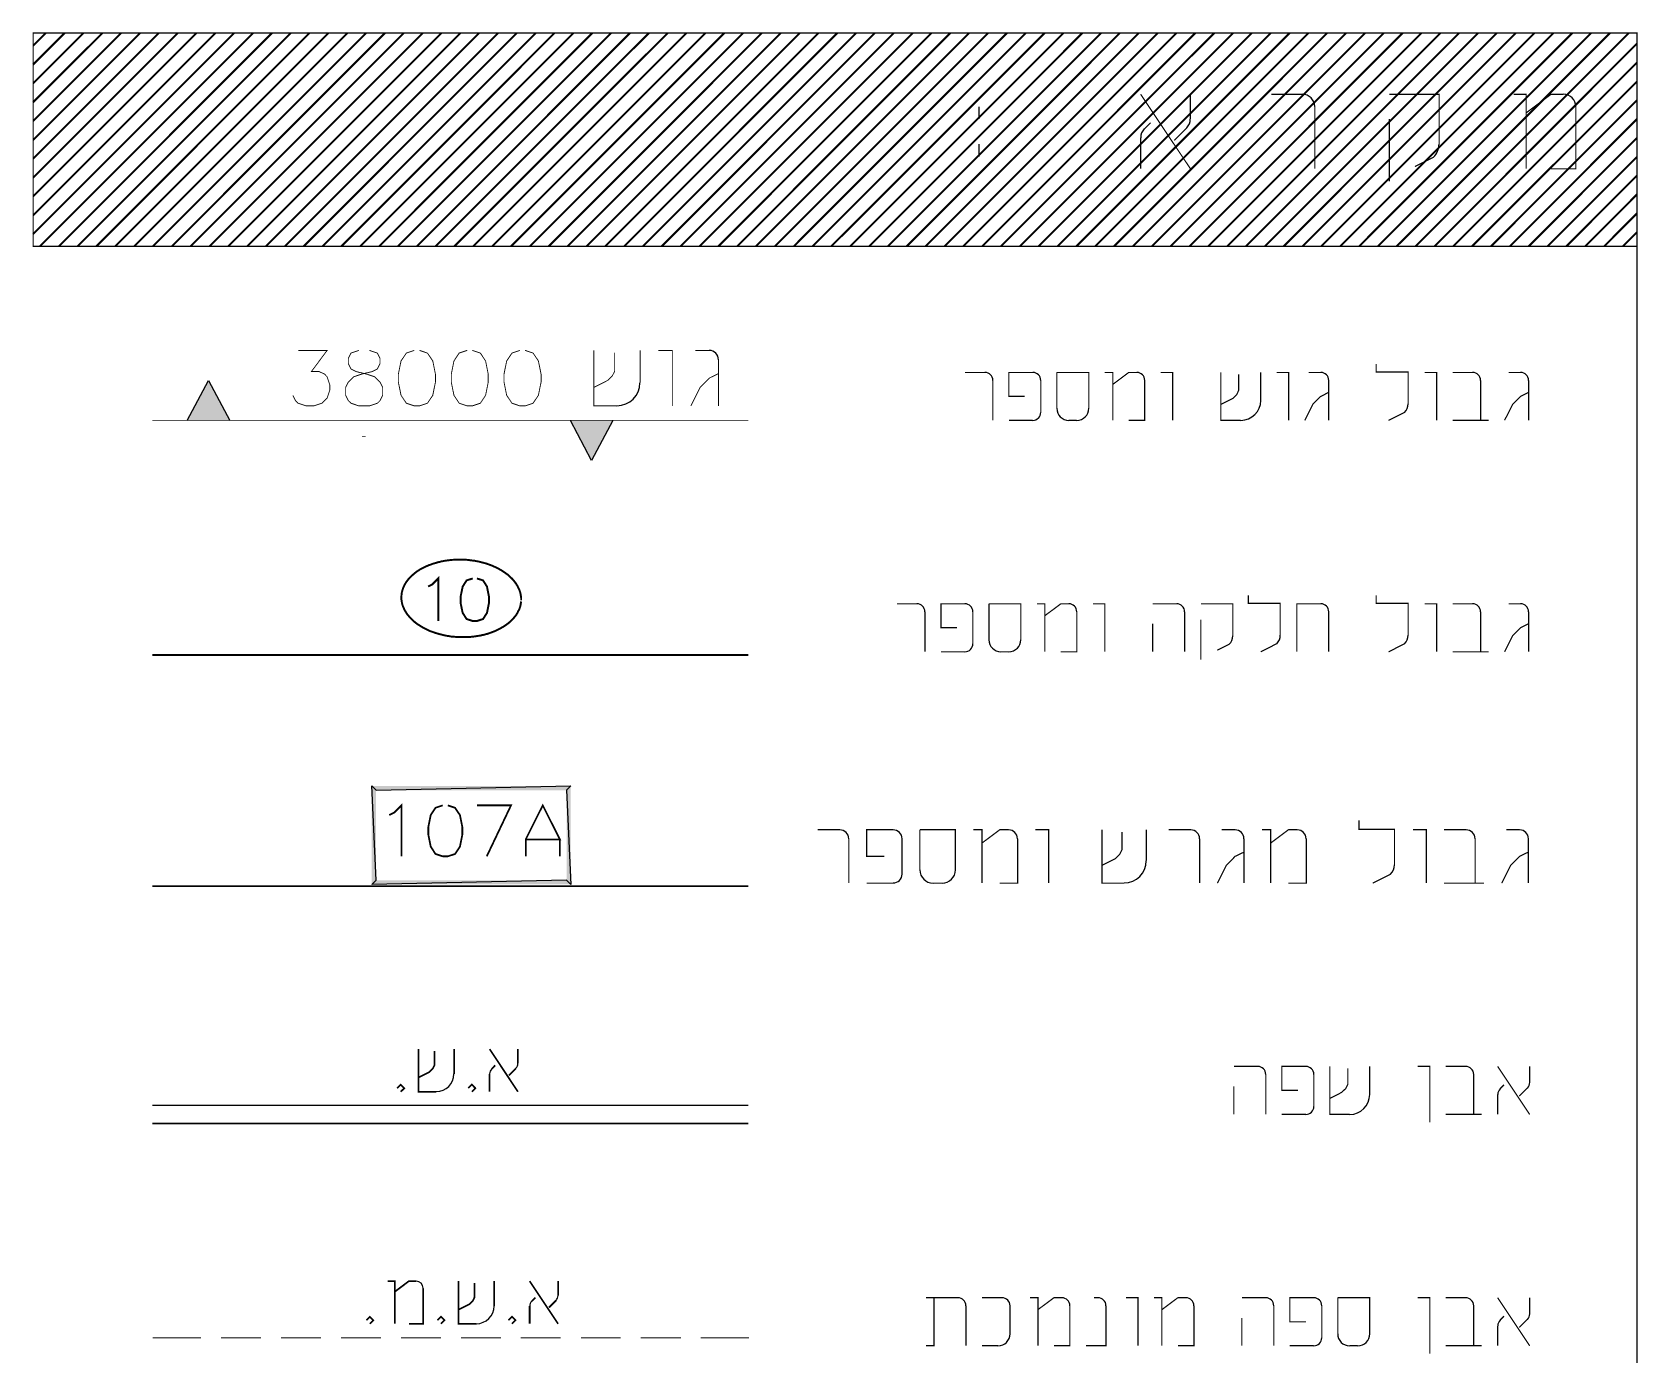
# Model space of a CAD drawing. Extents: x 489 to 720, y 1028 to 1176.
# Drawn here: x 659.46 to 674.54, y 1163.37 to 1175.79 of the extents above; entities that cross this region are included whole.
import ezdxf

# ---------------------------------------------------------------- set-up
doc = ezdxf.new("R2010")
doc.units = 0
doc.header["$MEASUREMENT"] = 0
for name, color, linetype in [('M1204', 7, 'Continuous'), ('M1280', 7, 'Continuous'), ('M1601', 7, 'Continuous'), ('M1602', 7, 'Continuous'), ('M1620', 7, 'Continuous'), ('M1802', 7, 'Continuous'), ('M2404', 7, 'Continuous'), ('M2410', 7, 'Continuous'), ('MCELLNO', 7, 'Continuous')]:
    doc.layers.add(name, color=color, linetype=linetype)

msp = doc.modelspace()

# ---------------------------------------------------------------- hatches: boundary and pattern name
at = {"layer": 'M1620', "linetype": 'Continuous', "ltscale": 0.045455}
for points in [[(660.913, 1172.146), (661.113, 1172.521), (661.313, 1172.146)], [(664.911, 1172.146), (664.711, 1171.77), (664.511, 1172.146)]]:
    msp.add_hatch(color=214, dxfattribs=at).paths.add_polyline_path(points, flags=0)
at = {"layer": 'MCELLNO', "linetype": 'Continuous', "ltscale": 0.045455}
for points in [[(662.646, 1167.787), (662.686, 1167.827), (662.646, 1168.712)], [(662.686, 1167.827), (662.646, 1168.712), (662.686, 1168.672)], [(662.646, 1168.712), (662.686, 1168.672), (664.515, 1168.712)], [(662.686, 1168.672), (664.515, 1168.712), (664.475, 1168.672)], [(664.515, 1168.712), (664.475, 1168.672), (664.515, 1167.787)], [(664.475, 1168.672), (664.515, 1167.787), (664.475, 1167.827)], [(664.515, 1167.787), (664.475, 1167.827), (662.646, 1167.787)], [(664.475, 1167.827), (662.646, 1167.787), (662.686, 1167.827)]]:
    msp.add_hatch(color=136, dxfattribs=at).paths.add_polyline_path(points, flags=0)

# ---------------------------------------------------------------- linework, layer by layer
at = {"color": 218, "linetype": 'Continuous', "ltscale": 0.045455, "const_width": 0.00825}
for points in [[(661.955, 1172.803), (662.227, 1172.803), (662.079, 1172.604), (662.153, 1172.604), (662.203, 1172.58), (662.227, 1172.555), (662.252, 1172.48), (662.252, 1172.431), (662.227, 1172.356), (662.178, 1172.307), (662.103, 1172.282), (662.029, 1172.282), (661.955, 1172.307), (661.93, 1172.331), (661.905, 1172.381)], [(662.525, 1172.803), (662.451, 1172.778), (662.426, 1172.728), (662.426, 1172.679), (662.451, 1172.629), (662.5, 1172.604), (662.6, 1172.58), (662.674, 1172.555), (662.724, 1172.505), (662.749, 1172.455), (662.749, 1172.381), (662.724, 1172.331), (662.699, 1172.307), (662.625, 1172.282), (662.525, 1172.282), (662.451, 1172.307), (662.426, 1172.331), (662.401, 1172.381), (662.401, 1172.455), (662.426, 1172.505), (662.476, 1172.555), (662.55, 1172.58), (662.649, 1172.604), (662.699, 1172.629), (662.724, 1172.679), (662.724, 1172.728), (662.699, 1172.778), (662.625, 1172.803)], [(663.045, 1172.803), (662.971, 1172.778), (662.921, 1172.704), (662.896, 1172.58), (662.896, 1172.505), (662.921, 1172.381), (662.971, 1172.307), (663.045, 1172.282), (663.095, 1172.282), (663.169, 1172.307), (663.219, 1172.381), (663.244, 1172.505), (663.244, 1172.58), (663.219, 1172.704), (663.169, 1172.778), (663.095, 1172.803)], [(663.542, 1172.803), (663.467, 1172.778), (663.418, 1172.704), (663.393, 1172.58), (663.393, 1172.505), (663.418, 1172.381), (663.467, 1172.307), (663.542, 1172.282), (663.591, 1172.282), (663.666, 1172.307), (663.715, 1172.381), (663.74, 1172.505), (663.74, 1172.58), (663.715, 1172.704), (663.666, 1172.778), (663.591, 1172.803)], [(664.037, 1172.803), (663.963, 1172.778), (663.913, 1172.704), (663.888, 1172.58), (663.888, 1172.505), (663.913, 1172.381), (663.963, 1172.307), (664.037, 1172.282), (664.087, 1172.282), (664.161, 1172.307), (664.211, 1172.381), (664.236, 1172.505), (664.236, 1172.58), (664.211, 1172.704), (664.161, 1172.778), (664.087, 1172.803)], [(664.732, 1172.803), (664.732, 1172.282), (664.949, 1172.282)], [(664.732, 1172.455), (664.861, 1172.521), (664.905, 1172.564), (664.927, 1172.607), (664.927, 1172.781)], [(665.166, 1172.499), (665.166, 1172.803)], [(665.338, 1172.803), (665.469, 1172.803), (665.469, 1172.282)], [(665.816, 1172.803), (665.686, 1172.803)], [(665.903, 1172.282), (665.903, 1172.716)], [(665.643, 1172.282), (665.729, 1172.455), (665.816, 1172.543), (665.903, 1172.586)]]:
    msp.add_lwpolyline(points, dxfattribs=at)
at = {"color": 214, "linetype": 'Continuous', "ltscale": 0.045455, "const_width": 0.0182}
for points in [[(663.176, 1170.585), (663.213, 1170.604), (663.27, 1170.661), (663.27, 1170.261)], [(663.595, 1170.661), (663.537, 1170.643), (663.5, 1170.585), (663.48, 1170.489), (663.48, 1170.432), (663.5, 1170.337), (663.537, 1170.28), (663.595, 1170.261), (663.633, 1170.261), (663.691, 1170.28), (663.728, 1170.337), (663.747, 1170.432), (663.747, 1170.489), (663.728, 1170.585), (663.691, 1170.643), (663.633, 1170.661)]]:
    msp.add_lwpolyline(points, dxfattribs=at)
at = {"color": 250, "linetype": 'Continuous', "ltscale": 0.045455, "const_width": 0.0158}
for points in [[(663.085, 1166.24), (663.085, 1165.84), (663.252, 1165.84)], [(663.085, 1165.973), (663.185, 1166.024), (663.219, 1166.057), (663.235, 1166.09), (663.235, 1166.224)], [(663.419, 1166.007), (663.419, 1166.24)], [(663.753, 1166.24), (664.019, 1165.84)], [(664.019, 1166.107), (664.019, 1166.24)], [(663.753, 1166.007), (663.753, 1165.84)], [(663.805, 1166.088), (663.772, 1166.054)], [(663.934, 1165.994), (664, 1166.06)], [(662.885, 1165.873), (662.918, 1165.907), (662.952, 1165.873), (662.918, 1165.84)], [(663.552, 1165.873), (663.586, 1165.907), (663.619, 1165.873), (663.586, 1165.84)], [(662.795, 1164.061), (662.862, 1164.061), (662.862, 1163.66)], [(663.062, 1164.061), (662.995, 1164.061), (662.862, 1163.961)], [(662.995, 1163.66), (663.128, 1163.66), (663.128, 1163.994)], [(663.462, 1164.061), (663.462, 1163.66), (663.629, 1163.66)], [(663.462, 1163.794), (663.562, 1163.844), (663.596, 1163.877), (663.612, 1163.911), (663.612, 1164.044)], [(663.796, 1163.827), (663.796, 1164.061)], [(664.129, 1164.061), (664.396, 1163.66)], [(664.396, 1163.927), (664.396, 1164.061)], [(664.183, 1163.907), (664.15, 1163.874)], [(664.31, 1163.813), (664.377, 1163.88)], [(662.595, 1163.694), (662.628, 1163.727), (662.661, 1163.694), (662.628, 1163.66)], [(663.262, 1163.694), (663.295, 1163.727), (663.329, 1163.694), (663.295, 1163.66)], [(663.929, 1163.694), (663.963, 1163.727), (663.996, 1163.694), (663.963, 1163.66)], [(664.129, 1163.827), (664.129, 1163.66)]]:
    msp.add_lwpolyline(points, dxfattribs=at)
at = {"color": 218, "linetype": 'Continuous', "ltscale": 0.045455}
for centre, radius, start, end in [((665.816, 1172.716), 0.0864, 0.0055, 90), ((664.949, 1172.499), 0.216, 270.0055, 360)]:
    msp.add_arc(centre, radius, start, end, dxfattribs=at)
at = {"color": 250, "linetype": 'Continuous', "ltscale": 0.045455}
for centre, radius, start, end in [((663.953, 1166.107), 0.0659, 315.0055, 360.0055), ((663.953, 1166.107), 0.0659, 315.0055, 360.0055), ((663.252, 1166.007), 0.166, 270.0055, 360), ((663.819, 1166.007), 0.0659, 135, 180), ((663.819, 1166.007), 0.0659, 135, 180), ((663.062, 1163.994), 0.0659, 0.0055, 90), ((664.196, 1163.827), 0.0659, 135, 180), ((664.196, 1163.827), 0.0659, 135, 180), ((664.33, 1163.927), 0.0659, 315.0055, 360.0055), ((664.33, 1163.927), 0.0659, 315.0055, 360.0055), ((663.629, 1163.827), 0.166, 270.0055, 360)]:
    msp.add_arc(centre, radius, start, end, dxfattribs=at)
at = {"layer": 'M1204', "color": 7, "linetype": 'Continuous', "ltscale": 0.045455, "const_width": 0.0112}
for points in [[(669.867, 1175.209), (670.334, 1174.509)], [(670.334, 1174.976), (670.334, 1175.209)], [(671.385, 1175.209), (671.093, 1175.209)], [(672.67, 1174.741), (672.67, 1175.209), (672.202, 1175.209)], [(673.37, 1175.209), (673.487, 1175.209), (673.487, 1174.509)], [(673.837, 1175.209), (673.721, 1175.209), (673.487, 1175.034)], [(668.349, 1175.093), (668.349, 1174.976)], [(671.502, 1174.509), (671.502, 1175.093)], [(673.721, 1174.509), (673.954, 1174.509), (673.954, 1175.093)], [(669.959, 1174.941), (669.901, 1174.882)], [(670.183, 1174.776), (670.3, 1174.893)], [(672.202, 1174.391), (672.202, 1174.976)], [(668.349, 1174.741), (668.349, 1174.624)], [(669.867, 1174.801), (669.867, 1174.509)], [(672.443, 1174.53), (672.618, 1174.618)]]:
    msp.add_lwpolyline(points, dxfattribs=at)
at = {"layer": 'M1204', "color": 7, "linetype": 'Continuous', "ltscale": 0.045455}
for centre, radius, start, end in [((671.385, 1175.093), 0.116, 0.0055, 90), ((673.837, 1175.093), 0.116, 0.0055, 90), ((669.983, 1174.801), 0.116, 135, 180), ((669.983, 1174.801), 0.116, 135, 180), ((670.217, 1174.976), 0.116, 315.0055, 360.0055), ((670.217, 1174.976), 0.116, 315.0055, 360.0055), ((672.494, 1174.741), 0.175, 315.0055, 360.0055), ((672.494, 1174.741), 0.175, 315.0055, 360.0055)]:
    msp.add_arc(centre, radius, start, end, dxfattribs=at)
at = {"layer": 'M1280', "color": 8, "linetype": 'Continuous', "ltscale": 0.045455, "const_width": 0.0182}
for points in [[(659.466, 1175.665), (659.585, 1175.784)], [(659.466, 1175.488), (659.762, 1175.784)], [(659.466, 1175.311), (659.938, 1175.784)], [(659.466, 1175.134), (660.116, 1175.784)], [(659.466, 1174.957), (660.293, 1175.784)], [(659.466, 1174.78), (660.47, 1175.784)], [(659.466, 1174.603), (660.646, 1175.784)], [(659.466, 1174.426), (660.824, 1175.784)], [(659.466, 1174.249), (661.001, 1175.784)], [(659.466, 1174.072), (661.178, 1175.784)], [(659.466, 1173.895), (661.354, 1175.784)], [(659.529, 1173.781), (661.532, 1175.784)], [(659.707, 1173.781), (661.709, 1175.784)], [(659.884, 1173.781), (661.886, 1175.784)], [(660.06, 1173.781), (662.062, 1175.784)], [(660.237, 1173.781), (662.24, 1175.784)], [(660.415, 1173.781), (662.417, 1175.784)], [(660.591, 1173.781), (662.593, 1175.784)], [(660.768, 1173.781), (662.77, 1175.784)], [(660.945, 1173.781), (662.947, 1175.784)], [(661.122, 1173.781), (663.125, 1175.784)], [(661.299, 1173.781), (663.301, 1175.784)], [(661.476, 1173.781), (663.478, 1175.784)], [(661.653, 1173.781), (663.655, 1175.784)], [(661.83, 1173.781), (663.833, 1175.784)], [(662.007, 1173.781), (664.009, 1175.784)], [(662.184, 1173.781), (664.186, 1175.784)], [(662.361, 1173.781), (664.363, 1175.784)], [(662.538, 1173.781), (664.541, 1175.784)], [(662.715, 1173.781), (664.717, 1175.784)], [(662.892, 1173.781), (664.894, 1175.784)], [(663.069, 1173.781), (665.071, 1175.784)], [(663.246, 1173.781), (665.249, 1175.784)], [(663.422, 1173.781), (665.425, 1175.784)], [(663.6, 1173.781), (665.602, 1175.784)], [(663.777, 1173.781), (665.779, 1175.784)], [(663.954, 1173.781), (665.957, 1175.784)], [(664.13, 1173.781), (666.133, 1175.784)], [(664.308, 1173.781), (666.31, 1175.784)], [(664.485, 1173.781), (666.487, 1175.784)], [(664.662, 1173.781), (666.665, 1175.784)], [(664.838, 1173.781), (666.841, 1175.784)], [(665.016, 1173.781), (667.018, 1175.784)], [(665.193, 1173.781), (667.195, 1175.784)], [(665.369, 1173.781), (667.371, 1175.784)], [(665.546, 1173.781), (667.549, 1175.784)], [(665.724, 1173.781), (667.726, 1175.784)], [(665.901, 1173.781), (667.903, 1175.784)], [(666.077, 1173.781), (668.079, 1175.784)], [(666.254, 1173.781), (668.257, 1175.784)], [(666.432, 1173.781), (668.434, 1175.784)], [(666.609, 1173.781), (668.611, 1175.784)], [(666.785, 1173.781), (668.787, 1175.784)], [(666.962, 1173.781), (668.965, 1175.784)], [(667.14, 1173.781), (669.142, 1175.784)], [(667.317, 1173.781), (669.319, 1175.784)], [(667.493, 1173.781), (669.495, 1175.784)], [(667.67, 1173.781), (669.672, 1175.784)], [(667.847, 1173.781), (669.85, 1175.784)], [(668.025, 1173.781), (670.027, 1175.784)], [(668.201, 1173.781), (670.203, 1175.784)], [(668.378, 1173.781), (670.38, 1175.784)], [(668.555, 1173.781), (670.558, 1175.784)], [(668.733, 1173.781), (670.735, 1175.784)], [(668.909, 1173.781), (670.911, 1175.784)], [(669.086, 1173.781), (671.088, 1175.784)], [(669.263, 1173.781), (671.266, 1175.784)], [(669.441, 1173.781), (671.443, 1175.784)], [(669.617, 1173.781), (671.619, 1175.784)], [(669.794, 1173.781), (671.796, 1175.784)], [(669.971, 1173.781), (671.974, 1175.784)], [(670.147, 1173.781), (672.15, 1175.784)], [(670.325, 1173.781), (672.327, 1175.784)], [(670.502, 1173.781), (672.504, 1175.784)], [(670.679, 1173.781), (672.682, 1175.784)], [(670.855, 1173.781), (672.858, 1175.784)], [(671.033, 1173.781), (673.035, 1175.784)], [(671.21, 1173.781), (673.212, 1175.784)], [(671.387, 1173.781), (673.39, 1175.784)], [(671.563, 1173.781), (673.566, 1175.784)], [(671.741, 1173.781), (673.743, 1175.784)], [(671.918, 1173.781), (673.92, 1175.784)], [(672.095, 1173.781), (674.097, 1175.784)], [(672.271, 1173.781), (674.274, 1175.784)], [(672.449, 1173.781), (674.451, 1175.784)], [(672.626, 1173.781), (674.527, 1175.684)], [(672.803, 1173.781), (674.527, 1175.506)], [(672.979, 1173.781), (674.527, 1175.329)], [(673.157, 1173.781), (674.527, 1175.152)], [(673.334, 1173.781), (674.527, 1174.976)], [(673.511, 1173.781), (674.527, 1174.798)], [(673.687, 1173.781), (674.527, 1174.621)], [(673.865, 1173.781), (674.527, 1174.445)], [(674.042, 1173.781), (674.527, 1174.268)], [(674.219, 1173.781), (674.527, 1174.09)], [(674.395, 1173.781), (674.527, 1173.913)]]:
    msp.add_lwpolyline(points, dxfattribs=at)
at = {"layer": 'M1280', "color": 7, "linetype": 'Continuous', "ltscale": 0.045455, "const_width": 0.0112}
for points in [[(659.466, 1175.784), (674.527, 1175.784), (674.527, 1102.952), (659.466, 1102.952)], [(674.527, 1175.784), (659.466, 1175.784), (659.466, 1173.781), (674.527, 1173.781)], [(668.404, 1172.596), (668.216, 1172.596)], [(668.854, 1172.596), (668.629, 1172.596), (668.629, 1172.371), (668.779, 1172.371)], [(669.079, 1172.596), (669.079, 1172.259)], [(669.38, 1172.259), (669.38, 1172.596), (669.079, 1172.596)], [(669.53, 1172.596), (669.605, 1172.596), (669.605, 1172.146)], [(669.83, 1172.596), (669.755, 1172.596), (669.605, 1172.484)], [(670.055, 1172.596), (670.168, 1172.596), (670.168, 1172.146)], [(670.619, 1172.596), (670.619, 1172.146), (670.807, 1172.146)], [(670.994, 1172.334), (670.994, 1172.596)], [(671.144, 1172.596), (671.257, 1172.596), (671.257, 1172.146)], [(671.558, 1172.596), (671.445, 1172.596)], [(672.379, 1172.301), (672.379, 1172.601), (672.078, 1172.601), (672.078, 1172.676)], [(672.534, 1172.596), (672.646, 1172.596), (672.646, 1172.146)], [(672.984, 1172.596), (672.796, 1172.596)], [(673.435, 1172.596), (673.322, 1172.596)], [(668.479, 1172.146), (668.479, 1172.521)], [(668.929, 1172.221), (668.929, 1172.521)], [(669.755, 1172.146), (669.905, 1172.146), (669.905, 1172.521)], [(670.619, 1172.296), (670.732, 1172.352), (670.769, 1172.389), (670.787, 1172.427), (670.787, 1172.577)], [(671.633, 1172.146), (671.633, 1172.521)], [(673.059, 1172.146), (673.059, 1172.521)], [(673.51, 1172.146), (673.51, 1172.521)], [(671.408, 1172.146), (671.483, 1172.296), (671.558, 1172.371), (671.633, 1172.409)], [(673.284, 1172.146), (673.36, 1172.296), (673.435, 1172.371), (673.51, 1172.409)], [(668.629, 1172.146), (668.854, 1172.146)], [(669.192, 1172.146), (669.267, 1172.146)], [(672.195, 1172.146), (672.346, 1172.221)], [(672.796, 1172.146), (673.134, 1172.146)], [(671.177, 1170.128), (671.177, 1170.428), (670.877, 1170.428), (670.877, 1170.503)], [(672.379, 1170.128), (672.379, 1170.428), (672.078, 1170.428), (672.078, 1170.503)], [(667.766, 1170.423), (667.578, 1170.423)], [(667.841, 1169.972), (667.841, 1170.348)], [(668.216, 1170.423), (667.991, 1170.423), (667.991, 1170.198), (668.141, 1170.198)], [(668.291, 1170.048), (668.291, 1170.348)], [(668.442, 1170.423), (668.442, 1170.086)], [(668.742, 1170.086), (668.742, 1170.423), (668.442, 1170.423)], [(668.892, 1170.423), (668.967, 1170.423), (668.967, 1169.972)], [(669.192, 1170.423), (669.117, 1170.423), (668.967, 1170.311)], [(669.117, 1169.972), (669.267, 1169.972), (669.267, 1170.348)], [(669.418, 1170.423), (669.53, 1170.423), (669.53, 1169.972)], [(670.205, 1170.423), (669.98, 1170.423)], [(670.28, 1169.972), (670.28, 1170.348)], [(670.732, 1170.123), (670.732, 1170.423), (670.432, 1170.423)], [(671.558, 1170.423), (671.333, 1170.423), (671.333, 1169.972)], [(671.633, 1169.972), (671.633, 1170.348)], [(672.534, 1170.423), (672.646, 1170.423), (672.646, 1169.972)], [(672.984, 1170.423), (672.796, 1170.423)], [(673.059, 1169.972), (673.059, 1170.348)], [(673.435, 1170.423), (673.322, 1170.423)], [(673.51, 1169.972), (673.51, 1170.348)], [(669.98, 1169.972), (669.98, 1170.236)], [(670.432, 1169.897), (670.432, 1170.273)], [(673.284, 1169.972), (673.36, 1170.123), (673.435, 1170.198), (673.51, 1170.236)], [(670.586, 1169.987), (670.699, 1170.044)], [(670.994, 1169.972), (671.144, 1170.048)], [(672.195, 1169.972), (672.346, 1170.048)], [(667.991, 1169.972), (668.216, 1169.972)], [(668.554, 1169.972), (668.629, 1169.972)], [(672.796, 1169.972), (673.134, 1169.972)], [(672.251, 1167.972), (672.251, 1168.305), (671.918, 1168.305), (671.918, 1168.389)], [(667.042, 1168.301), (666.834, 1168.301)], [(667.126, 1167.799), (667.126, 1168.216)], [(667.543, 1168.301), (667.293, 1168.301), (667.293, 1168.051), (667.459, 1168.051)], [(667.626, 1167.884), (667.626, 1168.216)], [(667.793, 1168.301), (667.793, 1167.924)], [(668.127, 1167.924), (668.127, 1168.301), (667.793, 1168.301)], [(668.294, 1168.301), (668.377, 1168.301), (668.377, 1167.799)], [(668.627, 1168.301), (668.544, 1168.301), (668.377, 1168.176)], [(668.544, 1167.799), (668.711, 1167.799), (668.711, 1168.216)], [(668.878, 1168.301), (669.003, 1168.301), (669.003, 1167.799)], [(669.503, 1168.301), (669.503, 1167.799), (669.712, 1167.799)], [(669.503, 1167.966), (669.628, 1168.029), (669.67, 1168.071), (669.691, 1168.113), (669.691, 1168.28)], [(669.92, 1168.009), (669.92, 1168.301)], [(670.337, 1168.301), (670.129, 1168.301)], [(670.421, 1167.799), (670.421, 1168.216)], [(670.754, 1168.301), (670.629, 1168.301)], [(670.838, 1167.799), (670.838, 1168.216)], [(671.005, 1168.301), (671.088, 1168.301), (671.088, 1167.799)], [(671.338, 1168.301), (671.255, 1168.301), (671.088, 1168.176)], [(671.255, 1167.799), (671.422, 1167.799), (671.422, 1168.216)], [(672.424, 1168.301), (672.549, 1168.301), (672.549, 1167.799)], [(672.924, 1168.301), (672.716, 1168.301)], [(673.008, 1167.799), (673.008, 1168.216)], [(673.425, 1168.301), (673.3, 1168.301)], [(673.508, 1167.799), (673.508, 1168.216)], [(670.588, 1167.799), (670.671, 1167.966), (670.754, 1168.051), (670.838, 1168.091)], [(673.258, 1167.799), (673.341, 1167.966), (673.425, 1168.051), (673.508, 1168.091)], [(667.293, 1167.799), (667.543, 1167.799)], [(667.918, 1167.799), (668.002, 1167.799)], [(672.047, 1167.799), (672.215, 1167.884)], [(672.716, 1167.799), (673.091, 1167.799)], [(670.967, 1166.078), (670.742, 1166.078)], [(671.042, 1165.627), (671.042, 1166.003)], [(671.418, 1166.078), (671.192, 1166.078), (671.192, 1165.853), (671.343, 1165.853)], [(671.493, 1165.702), (671.493, 1166.003)], [(671.643, 1166.078), (671.643, 1165.627), (671.83, 1165.627)], [(671.643, 1165.777), (671.755, 1165.834), (671.793, 1165.871), (671.812, 1165.909), (671.812, 1166.059)], [(672.018, 1165.814), (672.018, 1166.078)], [(672.469, 1166.078), (672.582, 1166.078), (672.582, 1165.552)], [(672.919, 1166.078), (672.732, 1166.078)], [(672.994, 1165.627), (672.994, 1166.003)], [(673.219, 1166.078), (673.52, 1165.627)], [(673.52, 1165.928), (673.52, 1166.078)], [(670.742, 1165.627), (670.742, 1165.89)], [(673.219, 1165.814), (673.219, 1165.627)], [(673.279, 1165.905), (673.242, 1165.868)], [(673.422, 1165.799), (673.497, 1165.874)], [(671.192, 1165.627), (671.418, 1165.627)], [(672.732, 1165.627), (673.069, 1165.627)], [(668.151, 1163.905), (667.851, 1163.905)], [(667.926, 1163.905), (667.926, 1163.454), (667.851, 1163.454)], [(668.565, 1163.905), (668.377, 1163.905)], [(668.827, 1163.905), (668.902, 1163.905), (668.902, 1163.454)], [(669.127, 1163.905), (669.052, 1163.905), (668.902, 1163.793)], [(669.466, 1163.905), (669.428, 1163.905)], [(669.728, 1163.905), (669.841, 1163.905), (669.841, 1163.454)], [(669.991, 1163.905), (670.066, 1163.905), (670.066, 1163.454)], [(670.292, 1163.905), (670.216, 1163.905), (670.066, 1163.793)], [(671.042, 1163.905), (670.817, 1163.905)], [(671.493, 1163.905), (671.267, 1163.905), (671.267, 1163.679), (671.418, 1163.679)], [(671.718, 1163.905), (671.718, 1163.566)], [(672.018, 1163.566), (672.018, 1163.905), (671.718, 1163.905)], [(672.469, 1163.905), (672.582, 1163.905), (672.582, 1163.379)], [(672.919, 1163.905), (672.732, 1163.905)], [(673.219, 1163.905), (673.52, 1163.454)], [(673.52, 1163.754), (673.52, 1163.905)], [(668.226, 1163.454), (668.226, 1163.83)], [(668.64, 1163.566), (668.64, 1163.83)], [(669.052, 1163.454), (669.202, 1163.454), (669.202, 1163.83)], [(669.353, 1163.454), (669.541, 1163.454), (669.541, 1163.83)], [(670.216, 1163.454), (670.367, 1163.454), (670.367, 1163.83)], [(670.817, 1163.454), (670.817, 1163.716)], [(671.117, 1163.454), (671.117, 1163.83)], [(671.568, 1163.529), (671.568, 1163.83)], [(672.994, 1163.454), (672.994, 1163.83)], [(673.279, 1163.732), (673.242, 1163.695)], [(673.422, 1163.627), (673.497, 1163.702)], [(673.219, 1163.641), (673.219, 1163.454)], [(668.377, 1163.454), (668.527, 1163.454)], [(671.267, 1163.454), (671.493, 1163.454)], [(671.83, 1163.454), (671.905, 1163.454)], [(672.732, 1163.454), (673.069, 1163.454)]]:
    msp.add_lwpolyline(points, dxfattribs=at)
at = {"layer": 'M1280', "color": 7, "linetype": 'Continuous', "ltscale": 0.045455}
for centre, radius, start, end in [((668.404, 1172.521), 0.075, 0.0055, 90), ((668.854, 1172.521), 0.075, 0.0055, 90), ((669.83, 1172.521), 0.075, 0.0055, 90), ((671.558, 1172.521), 0.075, 0.0055, 90), ((672.984, 1172.521), 0.075, 0.0055, 90), ((673.435, 1172.521), 0.075, 0.0055, 90), ((670.807, 1172.334), 0.188, 270.0055, 360), ((672.266, 1172.301), 0.113, 315.0055, 360.0055), ((668.854, 1172.221), 0.075, 270.0055, 360), ((669.192, 1172.259), 0.113, 180.0055, 270), ((669.267, 1172.259), 0.113, 270.0055, 360), ((667.766, 1170.348), 0.075, 0.0055, 90), ((668.216, 1170.348), 0.075, 0.0055, 90), ((669.192, 1170.348), 0.075, 0.0055, 90), ((670.205, 1170.348), 0.075, 0.0055, 90), ((671.558, 1170.348), 0.075, 0.0055, 90), ((672.984, 1170.348), 0.075, 0.0055, 90), ((673.435, 1170.348), 0.075, 0.0055, 90), ((668.216, 1170.048), 0.075, 270.0055, 360), ((668.554, 1170.086), 0.113, 180.0055, 270), ((668.629, 1170.086), 0.113, 270.0055, 360), ((670.619, 1170.123), 0.113, 315.0055, 360.0055), ((670.619, 1170.123), 0.113, 315.0055, 360.0055), ((671.065, 1170.128), 0.113, 315.0055, 360.0055), ((672.266, 1170.128), 0.113, 315.0055, 360.0055), ((667.042, 1168.216), 0.083, 0.0055, 90), ((667.543, 1168.216), 0.083, 0.0055, 90), ((668.627, 1168.216), 0.083, 0.0055, 90), ((670.337, 1168.216), 0.083, 0.0055, 90), ((670.754, 1168.216), 0.083, 0.0055, 90), ((671.338, 1168.216), 0.083, 0.0055, 90), ((672.924, 1168.216), 0.083, 0.0055, 90), ((673.425, 1168.216), 0.083, 0.0055, 90), ((667.918, 1167.924), 0.125, 180, 270), ((668.002, 1167.924), 0.125, 270, 360), ((669.712, 1168.009), 0.208, 270, 360), ((672.126, 1167.972), 0.125, 315.0055, 360.0055), ((667.543, 1167.884), 0.083, 270, 360), ((670.967, 1166.003), 0.075, 0.0055, 90), ((671.418, 1166.003), 0.075, 0.0055, 90), ((672.919, 1166.003), 0.075, 0.0055, 90), ((671.83, 1165.814), 0.188, 270.0055, 360), ((673.295, 1165.814), 0.075, 135, 180), ((673.295, 1165.814), 0.075, 135, 180), ((673.445, 1165.928), 0.075, 315.0055, 360.0055), ((673.445, 1165.928), 0.075, 315.0055, 360.0055), ((671.418, 1165.702), 0.075, 270.0055, 360), ((668.151, 1163.83), 0.075, 0.0055, 90), ((668.565, 1163.83), 0.075, 0.0055, 90), ((669.127, 1163.83), 0.075, 0.0055, 90), ((669.466, 1163.83), 0.075, 0.0055, 90), ((670.292, 1163.83), 0.075, 0.0055, 90), ((671.042, 1163.83), 0.075, 0.0055, 90), ((671.493, 1163.83), 0.075, 0.0055, 90), ((672.919, 1163.83), 0.075, 0.0055, 90), ((673.295, 1163.641), 0.075, 135, 180), ((673.295, 1163.641), 0.075, 135, 180), ((673.445, 1163.754), 0.075, 315.0055, 360.0055), ((673.445, 1163.754), 0.075, 315.0055, 360.0055), ((668.527, 1163.566), 0.113, 270.0055, 360), ((671.83, 1163.566), 0.113, 180.0055, 270), ((671.905, 1163.566), 0.113, 270.0055, 360), ((671.493, 1163.529), 0.075, 270.0055, 360)]:
    msp.add_arc(centre, radius, start, end, dxfattribs=at)
at = {"layer": 'M1601', "color": 218, "linetype": 'Continuous', "ltscale": 0.045455, "const_width": 0.00825}
for points in [[(660.584, 1172.146), (666.183, 1172.146)], [(662.553, 1171.996), (662.59, 1171.996)]]:
    msp.add_lwpolyline(points, dxfattribs=at)
at = {"layer": 'M1602', "color": 214, "linetype": 'Continuous', "ltscale": 0.045455, "const_width": 0.0182}
for points in [[(664.049, 1170.456), (664.049, 1170.469), (664.049, 1170.481), (664.047, 1170.493), (664.045, 1170.505), (664.043, 1170.518), (664.04, 1170.529), (664.036, 1170.541), (664.032, 1170.553), (664.027, 1170.564), (664.021, 1170.577), (664.016, 1170.588), (664.009, 1170.599), (664.002, 1170.611), (663.994, 1170.622), (663.986, 1170.632), (663.977, 1170.644), (663.968, 1170.654), (663.958, 1170.664), (663.947, 1170.674), (663.936, 1170.685), (663.925, 1170.695), (663.912, 1170.704), (663.9, 1170.713), (663.887, 1170.722), (663.874, 1170.731), (663.86, 1170.739), (663.846, 1170.747), (663.832, 1170.755), (663.817, 1170.763), (663.801, 1170.77), (663.785, 1170.777), (663.769, 1170.784), (663.753, 1170.79), (663.736, 1170.796), (663.719, 1170.802), (663.702, 1170.806), (663.685, 1170.811), (663.667, 1170.815), (663.65, 1170.82), (663.632, 1170.823), (663.613, 1170.827), (663.595, 1170.829), (663.577, 1170.831), (663.558, 1170.834), (663.54, 1170.836), (663.521, 1170.837), (663.502, 1170.838), (663.484, 1170.838), (663.465, 1170.838), (663.446, 1170.838), (663.428, 1170.837), (663.409, 1170.836), (663.391, 1170.835), (663.372, 1170.832), (663.354, 1170.83), (663.336, 1170.828), (663.318, 1170.824), (663.3, 1170.821), (663.283, 1170.816), (663.266, 1170.813), (663.249, 1170.807), (663.232, 1170.803), (663.215, 1170.797), (663.199, 1170.791), (663.183, 1170.786), (663.167, 1170.779), (663.152, 1170.772), (663.137, 1170.765), (663.122, 1170.757), (663.109, 1170.751), (663.095, 1170.743), (663.082, 1170.734), (663.069, 1170.726), (663.057, 1170.716), (663.045, 1170.707), (663.034, 1170.697), (663.022, 1170.688), (663.012, 1170.678), (663.003, 1170.668), (662.993, 1170.657), (662.985, 1170.647), (662.977, 1170.636), (662.969, 1170.626), (662.962, 1170.614), (662.955, 1170.603), (662.95, 1170.591), (662.944, 1170.58), (662.94, 1170.569), (662.936, 1170.556), (662.933, 1170.545), (662.929, 1170.532), (662.927, 1170.521), (662.926, 1170.509), (662.925, 1170.497), (662.924, 1170.485), (662.925, 1170.472), (662.925, 1170.461), (662.927, 1170.448), (662.929, 1170.436), (662.932, 1170.424), (662.935, 1170.412), (662.938, 1170.401), (662.944, 1170.388), (662.949, 1170.377), (662.954, 1170.365), (662.961, 1170.354), (662.968, 1170.343), (662.975, 1170.331), (662.983, 1170.32), (662.992, 1170.31), (663.001, 1170.298), (663.011, 1170.288), (663.021, 1170.278), (663.032, 1170.268), (663.043, 1170.257), (663.054, 1170.248), (663.067, 1170.238), (663.079, 1170.229), (663.093, 1170.221), (663.107, 1170.212), (663.12, 1170.204), (663.135, 1170.196), (663.15, 1170.188), (663.165, 1170.181), (663.18, 1170.173), (663.196, 1170.166), (663.212, 1170.161), (663.228, 1170.155), (663.245, 1170.149), (663.262, 1170.144), (663.279, 1170.139), (663.297, 1170.135), (663.315, 1170.13), (663.333, 1170.126), (663.351, 1170.122), (663.369, 1170.12), (663.387, 1170.116), (663.405, 1170.114), (663.425, 1170.113), (663.443, 1170.111), (663.461, 1170.111), (663.48, 1170.11), (663.499, 1170.11), (663.518, 1170.11), (663.536, 1170.11), (663.554, 1170.111), (663.574, 1170.112), (663.592, 1170.114), (663.61, 1170.116), (663.628, 1170.119), (663.646, 1170.122), (663.665, 1170.124), (663.682, 1170.129), (663.7, 1170.132), (663.717, 1170.137), (663.734, 1170.141), (663.75, 1170.147), (663.767, 1170.153), (663.783, 1170.159), (663.799, 1170.165), (663.813, 1170.171), (663.828, 1170.179), (663.843, 1170.186), (663.858, 1170.194), (663.871, 1170.202), (663.885, 1170.21), (663.897, 1170.218), (663.91, 1170.227), (663.922, 1170.236), (663.934, 1170.245), (663.945, 1170.255), (663.955, 1170.264), (663.966, 1170.274), (663.975, 1170.285), (663.984, 1170.295), (663.993, 1170.306), (664.001, 1170.316), (664.008, 1170.328), (664.015, 1170.339), (664.02, 1170.351), (664.026, 1170.362), (664.032, 1170.373), (664.036, 1170.385), (664.04, 1170.397), (664.043, 1170.409), (664.045, 1170.421), (664.047, 1170.432), (664.049, 1170.445)], [(660.584, 1169.943), (666.183, 1169.943)]]:
    msp.add_lwpolyline(points, dxfattribs=at)
at = {"layer": 'M1620', "color": 214, "linetype": 'Continuous', "ltscale": 0.045455}
for points in [[(660.913, 1172.146), (661.113, 1172.521), (661.313, 1172.146)], [(664.911, 1172.146), (664.711, 1171.77), (664.511, 1172.146)]]:
    msp.add_lwpolyline(points, dxfattribs=at)
at = {"layer": 'M1802', "color": 136, "linetype": 'Continuous', "ltscale": 0.045455, "const_width": 0.0165}
msp.add_lwpolyline([(660.584, 1167.77), (666.183, 1167.77)], dxfattribs=at)
at = {"layer": 'M2404', "color": 251, "linetype": 'Continuous', "ltscale": 0.045455, "const_width": 0.0138}
for points in [[(666.183, 1165.712), (660.584, 1165.712)], [(666.183, 1165.541), (660.584, 1165.541)]]:
    msp.add_lwpolyline(points, dxfattribs=at)
at = {"layer": 'M2410', "color": 7, "linetype": 'Continuous', "ltscale": 0.045455, "const_width": 0.0112}
for points in [[(660.59, 1163.528), (661.043, 1163.528)], [(661.23, 1163.528), (661.607, 1163.528)], [(661.794, 1163.528), (662.169, 1163.528)], [(662.357, 1163.528), (662.733, 1163.528)], [(662.92, 1163.528), (663.295, 1163.528)], [(663.483, 1163.528), (663.859, 1163.528)], [(664.046, 1163.528), (664.421, 1163.528)], [(664.61, 1163.528), (664.985, 1163.528)], [(665.172, 1163.528), (665.549, 1163.528)], [(665.736, 1163.528), (666.188, 1163.528)]]:
    msp.add_lwpolyline(points, dxfattribs=at)
at = {"layer": 'MCELLNO', "color": 136, "linetype": 'Continuous', "ltscale": 0.045455}
for points in [[(662.646, 1167.787), (662.686, 1167.827), (662.646, 1168.712)], [(662.686, 1167.827), (662.646, 1168.712), (662.686, 1168.672)], [(662.646, 1168.712), (662.686, 1168.672), (664.515, 1168.712)], [(662.686, 1168.672), (664.515, 1168.712), (664.475, 1168.672)], [(664.515, 1168.712), (664.475, 1168.672), (664.515, 1167.787)], [(664.475, 1168.672), (664.515, 1167.787), (664.475, 1167.827)], [(664.515, 1167.787), (664.475, 1167.827), (662.646, 1167.787)], [(664.475, 1167.827), (662.646, 1167.787), (662.686, 1167.827)]]:
    msp.add_lwpolyline(points, dxfattribs=at)
at = {"layer": 'MCELLNO', "color": 136, "linetype": 'Continuous', "ltscale": 0.045455, "const_width": 0.0165}
for points in [[(662.81, 1168.439), (662.857, 1168.462), (662.925, 1168.53), (662.925, 1168.051)], [(663.313, 1168.53), (663.245, 1168.507), (663.2, 1168.439), (663.177, 1168.324), (663.177, 1168.256), (663.2, 1168.141), (663.245, 1168.073), (663.313, 1168.051), (663.36, 1168.051), (663.428, 1168.073), (663.474, 1168.141), (663.497, 1168.256), (663.497, 1168.324), (663.474, 1168.439), (663.428, 1168.507), (663.36, 1168.53)], [(663.634, 1168.53), (663.954, 1168.53), (663.726, 1168.051)], [(664.092, 1168.051), (664.092, 1168.21), (664.252, 1168.53), (664.412, 1168.21), (664.092, 1168.21), (664.412, 1168.21), (664.412, 1168.051)]]:
    msp.add_lwpolyline(points, dxfattribs=at)

doc.saveas('drawing.dxf')
